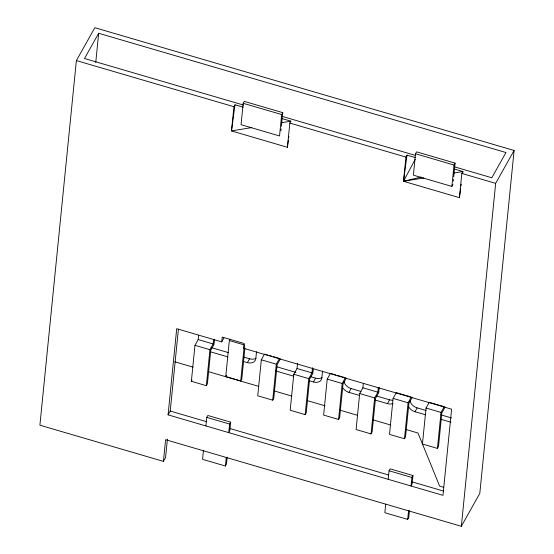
<?xml version="1.0" encoding="UTF-8"?>
<svg xmlns="http://www.w3.org/2000/svg" width="554" height="554" viewBox="0 0 554 554"><rect width="100%" height="100%" fill="white"/><g stroke="black" fill="none" stroke-linecap="round" stroke-linejoin="round"><path stroke-width="0.83" d="M163.423 461.378L165.591 439.696L461.344 526.3L479.792 493.42L514.105 150.473L94.831 27.7L76.376 60.58L39.895 425.202L163.423 461.378L165.57 457.556L167.405 439.211M95.745 62.519L98.674 33.275L505.975 152.544L491.814 177.772L454.488 166.844M221.732 341.894L222.216 337.095L244.196 343.528L243.718 348.327L451.593 409.198L442.978 495.352L168.077 414.863L176.698 328.702L221.732 341.894L223.878 338.072M168.077 414.863L170.223 411.04L178.416 329.145M214.509 339.29L213.989 344.45L210.769 350.183L207.411 383.77L206.337 385.681L191.365 381.297L194.966 345.315L198.18 339.574L198.616 335.274M243.22 107.206L234.993 104.796L233.927 106.714L231.503 130.924L287.408 147.295L288.315 140.557M206.337 385.681L209.938 349.699L213.158 343.965L213.588 339.657M203.415 450.776L202.556 459.328L225.409 466.018L226.482 464.107L227.168 457.265M205.901 425.936L206.753 417.384L207.826 415.472L230.679 422.162L229.82 430.714L228.754 432.626L229.605 424.073L230.679 422.162M243.192 103.293L241.052 124.692L279.535 135.959L281.674 114.56L282.748 112.649L244.266 101.382L243.192 103.293L281.674 114.56M244.896 348.023L241.793 379.019L240.72 380.93L225.748 376.547L229.349 340.565L230.152 339.131M225.409 466.018L226.267 457.466M240.72 380.93L244.321 344.948L229.349 340.565M256.509 351.776L255.816 358.667A8.31 6.039 29.3 0 1 247.396 362.628L243.303 361.43M280.947 130.626L281.12 128.916M281.377 126.347L282.748 112.649M264.549 354.075L261.329 359.809L257.728 395.791L272.707 400.175L273.78 398.264L277.139 364.677L280.359 358.944M287.408 147.295L289.832 123.085L290.905 121.174L281.861 118.521M272.707 400.175L276.308 364.193L279.521 358.459L273.219 356.61M297.533 363.348L297.013 368.514L293.793 374.255L290.192 410.237L305.171 414.621L306.244 412.709L309.603 379.123L312.823 373.389L313.252 369.089M305.171 414.621L308.772 378.638L311.985 372.904L312.504 367.731M322.539 371.152L321.853 378.001A8.31 6.039 29.3 0 1 313.432 381.962L309.34 380.764M330.433 373.368L327.22 379.102L323.619 415.084L338.591 419.468L339.664 417.557L343.023 383.97L346.243 378.237M338.591 419.468L342.192 383.486L345.412 377.752L337.531 375.446M363.334 383.506L362.898 387.807L359.685 393.548L356.084 429.53L371.055 433.914L372.129 432.002L375.487 398.416L378.707 392.682L379.22 387.523M371.055 433.914L374.656 397.931L377.876 392.197L378.306 387.89M415.181 157.558L407.003 155.168L405.93 157.08L403.506 181.29L459.418 197.667L460.658 188.395M453.712 176.809L455.076 163.111L416.594 151.844L415.521 153.756L413.381 175.154L451.863 186.421L452.937 184.51M410.507 396.809L396.325 392.661L393.105 398.395L389.504 434.378L404.482 438.761L405.549 436.85L408.914 403.264L412.128 397.53M385.709 504.154L384.85 512.706L407.702 519.396L408.776 517.484L409.454 510.643M388.188 479.314L389.046 470.761L390.12 468.85L412.972 475.54L412.114 484.092L411.04 486.003L411.899 477.451L412.972 475.54M404.482 438.761L408.076 402.779L411.297 397.045M407.702 519.396L408.554 510.843M429.267 402.308L426.047 408.042L422.446 444.024L437.425 448.408L438.498 446.496L441.857 412.91L445.077 407.176M451.863 186.421L454.01 165.023L455.076 163.111M453.283 181.089L453.449 179.378M459.418 197.667L461.842 173.45L462.915 171.539L454.481 169.067M437.425 448.408L441.026 412.425L444.239 406.691L430.056 402.536M461.344 526.3L495.657 183.353L514.105 150.473M234.993 104.796L231.503 130.924L251.869 127.579M288.655 138.029L288.876 136.339M407.003 155.168L403.506 181.29L423.879 177.945M460.997 185.867L461.226 184.177M462.687 173.222L462.915 171.539L453.581 173.07M415.195 159.317L403.506 181.29L421.054 177.086M98.674 33.275L84.513 58.509L243.781 105.149M191.365 381.297L192.079 380.023M225.748 376.547L226.461 375.273M247.396 362.628L249.542 358.805A8.31 6.039 29.3 0 0 255.976 358.168M313.432 381.962L315.579 378.14A8.31 6.039 29.3 0 0 322.012 377.509M343.023 388.112A8.31 6.039 29.3 0 0 348.965 392.37L351.111 388.541A8.31 6.039 29.3 0 1 344.041 381.706M375.148 400.036L387.426 403.631L389.566 399.808A8.31 6.039 29.3 0 0 392.599 400.203M408.561 406.601A8.31 6.039 29.3 0 0 415.001 411.705L417.148 407.882A8.31 6.039 29.3 0 1 410.078 401.048M281.571 122.704L290.905 121.174M415.521 153.756L454.01 165.023M281.944 116.319L415.493 155.425M76.376 60.58L233.927 106.714M289.832 123.085L405.93 157.08M461.842 173.45L495.657 183.353M265.338 354.304L267.7 354.996M269.279 355.46L271.64 356.153M331.223 373.597L335.953 374.982M198.18 339.574L213.158 343.965M297.013 368.514L311.985 372.904M362.898 387.807L377.876 392.197M261.329 359.809L276.308 364.193M327.22 379.102L342.192 383.486M393.105 398.395L408.076 402.779M426.047 408.042L441.026 412.425M211.081 347.545L228.269 352.573M243.815 357.129L249.542 358.805M277.118 366.88L295.94 372.392M310.669 376.699L315.579 378.14M351.111 388.541L360.931 391.422M376.478 395.971L389.566 399.808M417.148 407.882L426.144 410.514M440.873 414.828L451.517 417.945M194.966 345.315L209.938 349.699M293.793 374.255L308.772 378.638M359.685 393.548L374.656 397.931M210.575 351.845L227.756 356.873M275.788 370.938L293.793 376.214M348.965 392.37L359.601 395.48M415.001 411.705L425.638 414.821M440.368 419.129L451.004 422.245M174.759 361.797L193.027 367.143M208.796 371.762L258.6 386.346M274.375 390.965L291.806 396.068M307.581 400.687L325.011 405.791M339.955 410.168L357.385 415.271M373.161 419.89L390.591 424.994M405.528 429.371L417.986 433.02L439.641 486.114L443.747 487.319M206.753 417.384L229.605 424.073M389.046 470.761L411.899 477.451M170.223 411.04L206.767 421.739M230.021 428.547L388.645 474.993M411.899 481.807L443.456 491.045M393.118 403.416A8.31 6.039 29.3 0 1 387.426 403.631"/></g></svg>
